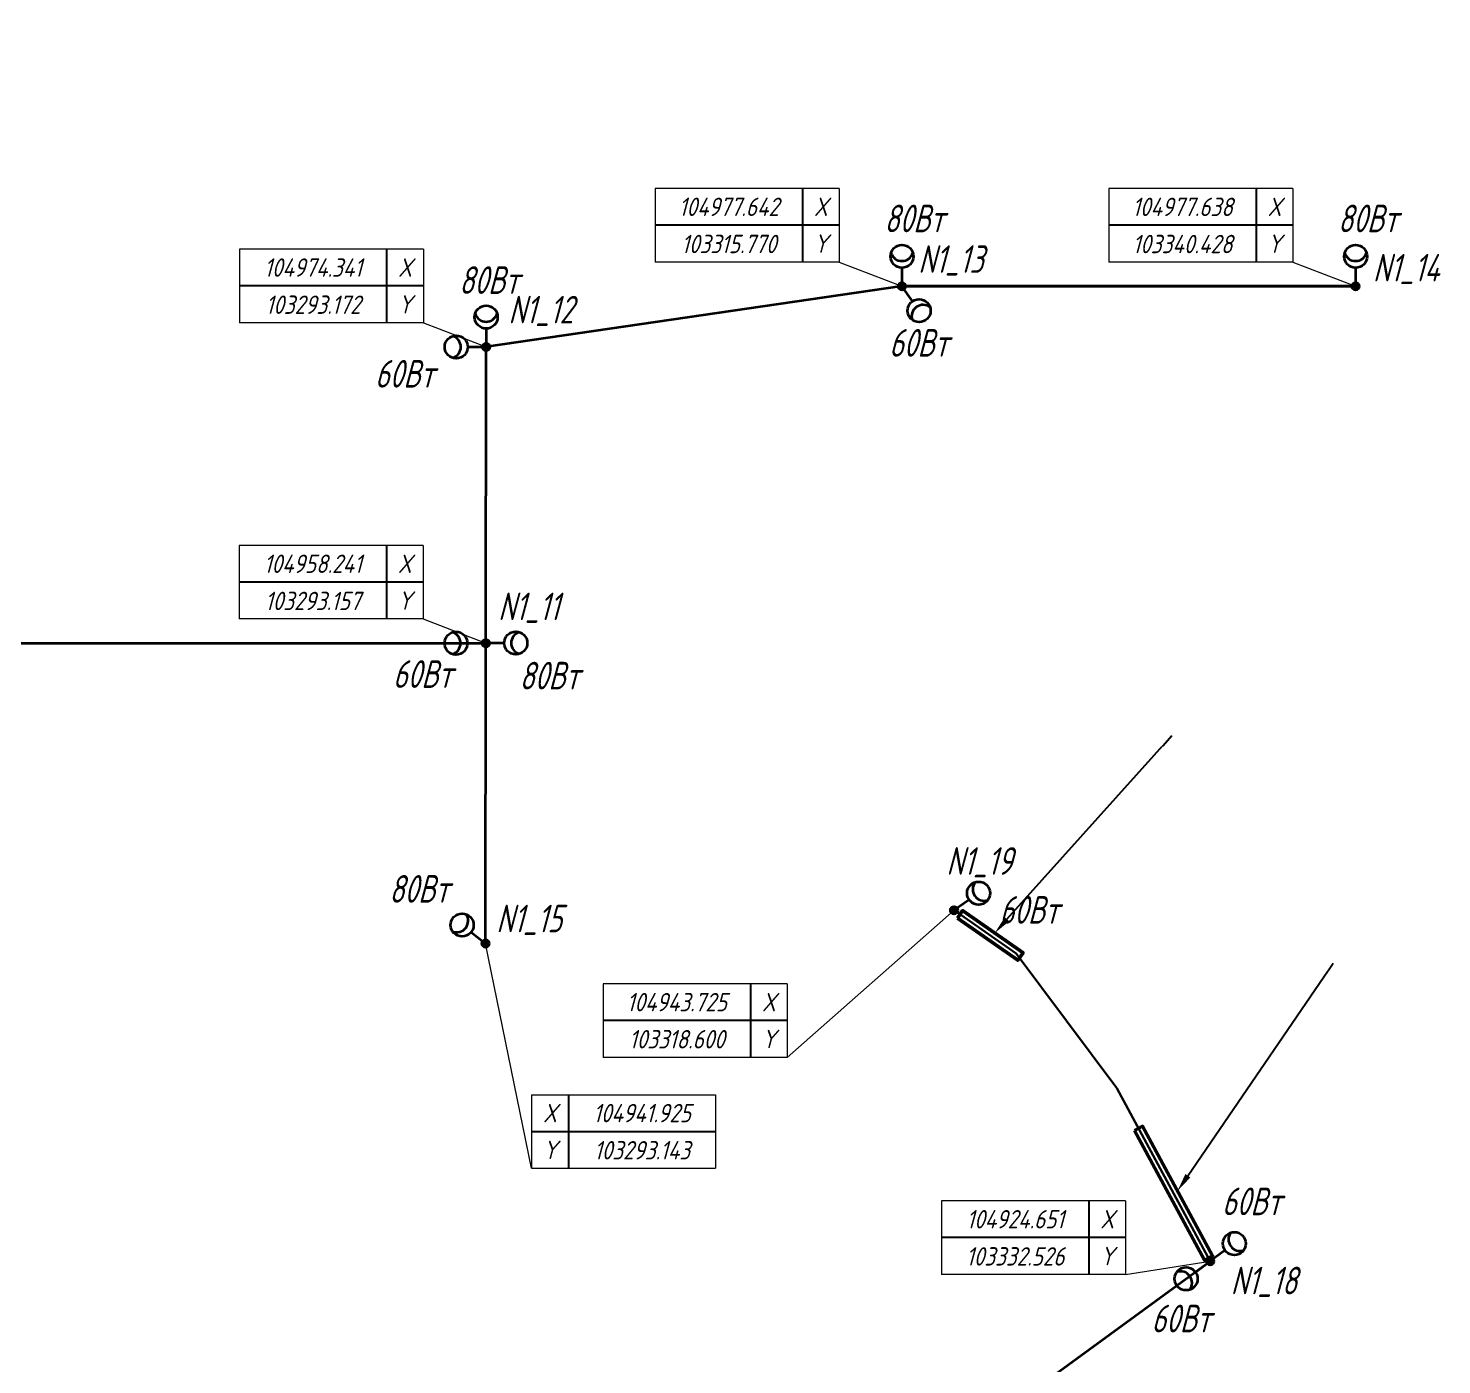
# Model space of a CAD drawing. Header units: millimetres. Extents: x -5263 to 103757798, y 0 to 105184226.
# Drawn here: x 103268283 to 103345109, y 104919023 to 104991661 of the extents above; entities that cross this region are included whole.
import ezdxf
from ezdxf import colors
from ezdxf.entities.mleader import LeaderData, LeaderLine
from ezdxf.enums import TextEntityAlignment as Align
from ezdxf.math import Vec2, Vec3

# ---------------------------------------------------------------- set-up
doc = ezdxf.new("R2010")
doc.units = ezdxf.units.MM
doc.set_wipeout_variables(frame=1)
doc.linetypes.add('CONTINOUS', pattern=[0])
for name, color, linetype, lineweight in [('_ПР_НО', 10, 'Continuous', 30), ('ЭО_Пл_Опора', 10, 'Continuous', 35), ('ЭО_Пл_Опора_Светильники', 10, 'Continuous', 35), ('ЭО_Пл_Распред_Сеть', 10, 'Continuous', 35), ('ЭО_Пл_Светильники', 10, 'Continuous', 25), ('ЭО_Пл_Светильники_Текст', 10, 'Continuous', 20), ('ЭО_Пл_Сеть_Освещения_В земле', 3, 'ID_N', 30), ('ЭО_Пл_Сеть_Освещения_Текст', 10, 'Continuous', 20), ('ЭС_Координата', 7, 'Continuous', 25)]:
    doc.layers.add(name, color=color, linetype=linetype, lineweight=lineweight)
doc.layers.get('0').off()
doc.styles.add('ПБГС', font='simplex.shx', dxfattribs={"width": 0.8, "oblique": 15})
doc.linetypes.add('ID_N', pattern='A,0,3,-3,["N",ПБГС,S=1.2,R=0,X=-1,Y=-0.5],-3,6', length=15)

# ---------------------------------------------------------------- blocks, each defined once
blk = doc.blocks.new('_None')
blk = doc.blocks.new('промежуточная')
h = blk.add_hatch(color=255)
edge = h.paths.add_edge_path()
edge.add_arc((0, 0), 0.833, 0, 360)
at = {"lineweight": 30}
blk.add_circle((0, 0), 0.833, dxfattribs=at)
blk = doc.blocks.new('*U38')
at = {"layer": 'ЭО_Пл_Светильники'}
blk.add_line((0, 2), (0, 0), dxfattribs=at)
at = {"layer": 'ЭО_Пл_Светильники', "linetype": 'ByBlock', "xscale": 250, "yscale": 250, "zscale": 250}
blk.add_blockref('промежуточная', (0, 0), dxfattribs=at)
at = {"style": 'ПБГС', "oblique": 15, "width": 0.7, "flags": 1}
blk.add_attdef('NAME', (0, -6), '', height=3.5, dxfattribs=at)
at = {"layer": 'ЭО_Пл_Светильники_Текст', "style": 'ПБГС', "oblique": 15, "width": 0.7, "flags": 1}
for tag, p in [('TYPE', (0, 0)), ('MANUFACTURER', (0, -12)), ('SPECIFICATION_SECTION', (0, -18)), ('POWER', (0, -24)), ('GROUP', (0, -30))]:
    blk.add_attdef(tag, p, '', height=3.5, dxfattribs=at)
at = {"layer": 'ЭО_Пл_Светильники_Текст', "style": 'ПБГС', "oblique": 15, "width": 0.7}
blk.add_attdef('N_PYLON', (1110, -1802), '', height=1500, dxfattribs=at)
blk = doc.blocks.new('*U53')
at = {"layer": 'ЭО_Пл_Светильники'}
blk.add_line((0, 2), (0, 0), dxfattribs=at)
at = {"layer": 'ЭО_Пл_Светильники', "linetype": 'ByBlock', "xscale": 250, "yscale": 250, "zscale": 250}
blk.add_blockref('промежуточная', (0, 0), dxfattribs=at)
at = {"style": 'ПБГС', "oblique": 15, "width": 0.7, "flags": 1}
blk.add_attdef('NAME', (0, -6), '', height=3.5, dxfattribs=at)
at = {"layer": 'ЭО_Пл_Светильники_Текст', "style": 'ПБГС', "oblique": 15, "width": 0.7}
blk.add_attdef('N_PYLON', (-419, 1928), '', height=1500, dxfattribs=at)
at = {"layer": 'ЭО_Пл_Светильники_Текст', "style": 'ПБГС', "oblique": 15, "width": 0.7, "flags": 1}
for tag, p in [('TYPE', (0, 0)), ('MANUFACTURER', (0, -12)), ('SPECIFICATION_SECTION', (0, -18)), ('POWER', (0, -24)), ('GROUP', (0, -30))]:
    blk.add_attdef(tag, p, '', height=3.5, dxfattribs=at)
blk = doc.blocks.new('*U43')
at = {"layer": 'ЭО_Пл_Светильники'}
blk.add_line((0, 2), (0, 0), dxfattribs=at)
at = {"layer": 'ЭО_Пл_Светильники', "linetype": 'ByBlock', "xscale": 250, "yscale": 250, "zscale": 250}
blk.add_blockref('промежуточная', (0, 0), dxfattribs=at)
at = {"style": 'ПБГС', "oblique": 15, "width": 0.7, "flags": 1}
blk.add_attdef('NAME', (0, -6), '', height=3.5, dxfattribs=at)
at = {"layer": 'ЭО_Пл_Светильники_Текст', "style": 'ПБГС', "oblique": 15, "width": 0.7}
blk.add_attdef('N_PYLON', (664, 1252), '', height=1500, dxfattribs=at)
at = {"layer": 'ЭО_Пл_Светильники_Текст', "style": 'ПБГС', "oblique": 15, "width": 0.7, "flags": 1}
for tag, p in [('TYPE', (0, 0)), ('MANUFACTURER', (0, -12)), ('SPECIFICATION_SECTION', (0, -18)), ('POWER', (0, -24)), ('GROUP', (0, -30))]:
    blk.add_attdef(tag, p, '', height=3.5, dxfattribs=at)
blk = doc.blocks.new('*U42')
at = {"layer": 'ЭО_Пл_Светильники'}
blk.add_line((0, 2), (0, 0), dxfattribs=at)
at = {"layer": 'ЭО_Пл_Светильники', "linetype": 'ByBlock', "xscale": 250, "yscale": 250, "zscale": 250}
blk.add_blockref('промежуточная', (0, 0), dxfattribs=at)
at = {"style": 'ПБГС', "oblique": 15, "width": 0.7, "flags": 1}
blk.add_attdef('NAME', (0, -6), '', height=3.5, dxfattribs=at)
at = {"layer": 'ЭО_Пл_Светильники_Текст', "style": 'ПБГС', "oblique": 15, "width": 0.7}
blk.add_attdef('N_PYLON', (1210, 1280), '', height=1500, dxfattribs=at)
at = {"layer": 'ЭО_Пл_Светильники_Текст', "style": 'ПБГС', "oblique": 15, "width": 0.7, "flags": 1}
for tag, p in [('TYPE', (0, 0)), ('MANUFACTURER', (0, -12)), ('SPECIFICATION_SECTION', (0, -18)), ('POWER', (0, -24)), ('GROUP', (0, -30))]:
    blk.add_attdef(tag, p, '', height=3.5, dxfattribs=at)
blk = doc.blocks.new('*U94')
at = {"layer": 'ЭО_Пл_Светильники'}
blk.add_line((0, 2), (0, 0), dxfattribs=at)
at = {"layer": 'ЭО_Пл_Светильники', "linetype": 'ByBlock', "xscale": 250, "yscale": 250, "zscale": 250}
blk.add_blockref('промежуточная', (0, 0), dxfattribs=at)
at = {"style": 'ПБГС', "oblique": 15, "width": 0.7, "flags": 1}
blk.add_attdef('NAME', (0, -6), '', height=3.5, dxfattribs=at)
at = {"layer": 'ЭО_Пл_Светильники_Текст', "style": 'ПБГС', "oblique": 15, "width": 0.7}
blk.add_attdef('N_PYLON', (884, 726), '', height=1500, dxfattribs=at)
at = {"layer": 'ЭО_Пл_Светильники_Текст', "style": 'ПБГС', "oblique": 15, "width": 0.7, "flags": 1}
for tag, p in [('TYPE', (0, 0)), ('MANUFACTURER', (0, -12)), ('SPECIFICATION_SECTION', (0, -18)), ('POWER', (0, -24)), ('GROUP', (0, -30))]:
    blk.add_attdef(tag, p, '', height=3.5, dxfattribs=at)
blk = doc.blocks.new('*U111')
at = {"layer": 'ЭО_Пл_Светильники'}
blk.add_line((0, 2), (0, 0), dxfattribs=at)
at = {"layer": 'ЭО_Пл_Светильники', "linetype": 'ByBlock', "xscale": 250, "yscale": 250, "zscale": 250}
blk.add_blockref('промежуточная', (0, 0), dxfattribs=at)
at = {"style": 'ПБГС', "oblique": 15, "width": 0.7, "flags": 1}
blk.add_attdef('NAME', (0, -6), '', height=3.5, dxfattribs=at)
at = {"layer": 'ЭО_Пл_Светильники_Текст', "style": 'ПБГС', "oblique": 15, "width": 0.7}
blk.add_attdef('N_PYLON', (941, 258), '', height=1500, dxfattribs=at)
at = {"layer": 'ЭО_Пл_Светильники_Текст', "style": 'ПБГС', "oblique": 15, "width": 0.7, "flags": 1}
for tag, p in [('TYPE', (0, 0)), ('MANUFACTURER', (0, -12)), ('SPECIFICATION_SECTION', (0, -18)), ('POWER', (0, -24)), ('GROUP', (0, -30))]:
    blk.add_attdef(tag, p, '', height=3.5, dxfattribs=at)
blk = doc.blocks.new('*U44')
at = {"layer": 'ЭО_Пл_Светильники'}
blk.add_line((0, 2), (0, 0), dxfattribs=at)
at = {"layer": 'ЭО_Пл_Светильники', "linetype": 'ByBlock', "xscale": 250, "yscale": 250, "zscale": 250}
blk.add_blockref('промежуточная', (0, 0), dxfattribs=at)
at = {"style": 'ПБГС', "oblique": 15, "width": 0.7, "flags": 1}
blk.add_attdef('NAME', (0, -6), '', height=3.5, dxfattribs=at)
at = {"layer": 'ЭО_Пл_Светильники_Текст', "style": 'ПБГС', "oblique": 15, "width": 0.7}
blk.add_attdef('N_PYLON', (578, 606), '', height=1500, dxfattribs=at)
at = {"layer": 'ЭО_Пл_Светильники_Текст', "style": 'ПБГС', "oblique": 15, "width": 0.7, "flags": 1}
for tag, p in [('TYPE', (0, 0)), ('MANUFACTURER', (0, -12)), ('SPECIFICATION_SECTION', (0, -18)), ('POWER', (0, -24)), ('GROUP', (0, -30))]:
    blk.add_attdef(tag, p, '', height=3.5, dxfattribs=at)
blk = doc.blocks.new('*U175')
at = {"layer": 'ЭО_Пл_Опора_Светильники'}
h = blk.add_hatch(color=256, dxfattribs=at)
h.dxf.hatch_style = 1
h.paths.add_polyline_path([(123, 156, 1), (-123, -156, 1)])
blk.add_line((-786, 618), (0, 0), dxfattribs=at)
for centre, radius in [((-1278, 1004), 625), ((0, 0), 199)]:
    blk.add_circle(centre, radius, dxfattribs=at)
blk.add_arc((-1573, 1236), 625, 249.2941, 34.3789, dxfattribs=at)
at = {"style": 'ПБГС', "oblique": 15, "width": 0.7, "flags": 1}
for tag, p, height in [('TYPE', (-1704, -2539), 525000), ('NAME', (0, -3506), 875), ('MANUFACTURER', (0, -5006), 875), ('SPECIFICATION_SECTION', (0, -6506), 875), ('GROUP', (0, -9506), 875)]:
    blk.add_attdef(tag, p, '', height=height, dxfattribs=at)
at = {"layer": 'ЭО_Пл_Светильники_Текст', "style": 'ПБГС', "oblique": 15, "width": 0.7}
blk.add_attdef('POWER', (-5245, 2220), '', height=1500, dxfattribs=at)
blk = doc.blocks.new('*U378')
at = {"layer": 'ЭО_Пл_Опора_Светильники'}
h = blk.add_hatch(color=256, dxfattribs=at)
h.dxf.hatch_style = 1
h.paths.add_polyline_path([(0, 199, 1), (0, -199, 1)])
blk.add_line((-1000, 0), (0, 0), dxfattribs=at)
for centre, radius in [((-1625, 1), 625), ((0, 0), 199)]:
    blk.add_circle(centre, radius, dxfattribs=at)
blk.add_arc((-2000, 1), 625, 287.43671, 72.5215, dxfattribs=at)
at = {"style": 'ПБГС', "oblique": 15, "width": 0.7, "flags": 1}
for tag, p, height in [('TYPE', (-1704, -2539), 525000), ('NAME', (0, -3506), 875), ('MANUFACTURER', (0, -5006), 875), ('SPECIFICATION_SECTION', (0, -6506), 875), ('GROUP', (0, -9506), 875)]:
    blk.add_attdef(tag, p, '', height=height, dxfattribs=at)
at = {"layer": 'ЭО_Пл_Светильники_Текст', "style": 'ПБГС', "oblique": 15, "width": 0.7}
blk.add_attdef('POWER', (-5056, -2425), '', height=1500, dxfattribs=at)
blk = doc.blocks.new('*U196')
at = {"layer": 'ЭО_Пл_Опора_Светильники'}
h = blk.add_hatch(color=256, dxfattribs=at)
h.dxf.hatch_style = 1
h.paths.add_polyline_path([(1, -199, 1), (-1, 199, 1)])
blk.add_line((1000, 7), (0, 0), dxfattribs=at)
for centre, radius in [((0, 0), 199), ((1625, 12), 625)]:
    blk.add_circle(centre, radius, dxfattribs=at)
blk.add_arc((2000, 14), 625, 107.86381, 252.9486, dxfattribs=at)
at = {"style": 'ПБГС', "oblique": 15, "width": 0.7, "flags": 1}
for tag, p, height in [('TYPE', (-1704, -2539), 525000), ('NAME', (0, -3506), 875), ('MANUFACTURER', (0, -5006), 875), ('SPECIFICATION_SECTION', (0, -6506), 875), ('GROUP', (0, -9506), 875)]:
    blk.add_attdef(tag, p, '', height=height, dxfattribs=at)
at = {"layer": 'ЭО_Пл_Светильники_Текст', "style": 'ПБГС', "oblique": 15, "width": 0.7}
blk.add_attdef('POWER', (1821, -2510), '', height=1500, dxfattribs=at)
blk = doc.blocks.new('*U197')
at = {"layer": 'ЭО_Пл_Опора_Светильники'}
h = blk.add_hatch(color=256, dxfattribs=at)
h.dxf.hatch_style = 1
h.paths.add_polyline_path([(0, 199, 1), (0, -199, 1)])
blk.add_line((-1000, 0), (0, 0), dxfattribs=at)
for centre, radius in [((-1625, 1), 625), ((0, 0), 199)]:
    blk.add_circle(centre, radius, dxfattribs=at)
blk.add_arc((-2000, 1), 625, 287.43671, 72.5215, dxfattribs=at)
at = {"style": 'ПБГС', "oblique": 15, "width": 0.7, "flags": 1}
for tag, p, height in [('TYPE', (-1704, -2539), 525000), ('NAME', (0, -3506), 875), ('MANUFACTURER', (0, -5006), 875), ('SPECIFICATION_SECTION', (0, -6506), 875), ('GROUP', (0, -9506), 875)]:
    blk.add_attdef(tag, p, '', height=height, dxfattribs=at)
at = {"layer": 'ЭО_Пл_Светильники_Текст', "style": 'ПБГС', "oblique": 15, "width": 0.7}
blk.add_attdef('POWER', (-6046, -2206), '', height=1500, dxfattribs=at)
blk = doc.blocks.new('*U198')
at = {"layer": 'ЭО_Пл_Опора_Светильники'}
h = blk.add_hatch(color=256, dxfattribs=at)
h.dxf.hatch_style = 1
h.paths.add_polyline_path([(199, 0, 1), (-199, 0, 1)])
blk.add_line((0, 1000), (0, 0), dxfattribs=at)
for centre, radius in [((0, 1625), 625), ((0, 0), 199)]:
    blk.add_circle(centre, radius, dxfattribs=at)
blk.add_arc((0, 2000), 625, 197.4552, 342.54, dxfattribs=at)
at = {"style": 'ПБГС', "oblique": 15, "width": 0.7, "flags": 1}
for tag, p, height in [('TYPE', (-1704, -2539), 525000), ('NAME', (0, -3506), 875), ('MANUFACTURER', (0, -5006), 875), ('SPECIFICATION_SECTION', (0, -6506), 875), ('GROUP', (0, -9506), 875)]:
    blk.add_attdef(tag, p, '', height=height, dxfattribs=at)
at = {"layer": 'ЭО_Пл_Светильники_Текст', "style": 'ПБГС', "oblique": 15, "width": 0.7}
blk.add_attdef('POWER', (-1475, 2886), '', height=1500, dxfattribs=at)
blk = doc.blocks.new('*U199')
at = {"layer": 'ЭО_Пл_Опора_Светильники'}
h = blk.add_hatch(color=256, dxfattribs=at)
h.dxf.hatch_style = 1
h.paths.add_polyline_path([(-163, -114, 1), (163, 114, 1)])
blk.add_line((575, -818), (0, 0), dxfattribs=at)
for centre, radius in [((0, 0), 199), ((934, -1330), 625)]:
    blk.add_circle(centre, radius, dxfattribs=at)
blk.add_arc((1149, -1637), 625, 52.53388, 197.61868, dxfattribs=at)
at = {"style": 'ПБГС', "oblique": 15, "width": 0.7, "flags": 1}
for tag, p, height in [('TYPE', (-1704, -2539), 525000), ('NAME', (0, -3506), 875), ('MANUFACTURER', (0, -5006), 875), ('SPECIFICATION_SECTION', (0, -6506), 875), ('GROUP', (0, -9506), 875)]:
    blk.add_attdef(tag, p, '', height=height, dxfattribs=at)
at = {"layer": 'ЭО_Пл_Светильники_Текст', "style": 'ПБГС', "oblique": 15, "width": 0.7}
blk.add_attdef('POWER', (-699, -3825), '', height=1500, dxfattribs=at)
blk = doc.blocks.new('*U200')
at = {"layer": 'ЭО_Пл_Опора_Светильники'}
h = blk.add_hatch(color=256, dxfattribs=at)
h.dxf.hatch_style = 1
h.paths.add_polyline_path([(199, 0, 1), (-199, 0, 1)])
blk.add_line((0, 1000), (0, 0), dxfattribs=at)
for centre, radius in [((0, 1625), 625), ((0, 0), 199)]:
    blk.add_circle(centre, radius, dxfattribs=at)
blk.add_arc((0, 2000), 625, 197.4552, 342.54, dxfattribs=at)
at = {"style": 'ПБГС', "oblique": 15, "width": 0.7, "flags": 1}
for tag, p, height in [('TYPE', (-1704, -2539), 525000), ('NAME', (0, -3506), 875), ('MANUFACTURER', (0, -5006), 875), ('SPECIFICATION_SECTION', (0, -6506), 875), ('GROUP', (0, -9506), 875)]:
    blk.add_attdef(tag, p, '', height=height, dxfattribs=at)
at = {"layer": 'ЭО_Пл_Светильники_Текст', "style": 'ПБГС', "oblique": 15, "width": 0.7}
blk.add_attdef('POWER', (-963, 2936), '', height=1500, dxfattribs=at)
blk = doc.blocks.new('*U201')
at = {"layer": 'ЭО_Пл_Опора_Светильники'}
h = blk.add_hatch(color=256, dxfattribs=at)
h.dxf.hatch_style = 1
h.paths.add_polyline_path([(114, -163, 1), (-114, 163, 1)])
blk.add_line((820, 572), (0, 0), dxfattribs=at)
for centre, radius in [((1333, 929), 625), ((0, 0), 199)]:
    blk.add_circle(centre, radius, dxfattribs=at)
blk.add_arc((1641, 1144), 625, 142.33706, 287.42186, dxfattribs=at)
at = {"style": 'ПБГС', "oblique": 15, "width": 0.7, "flags": 1}
for tag, p, height in [('TYPE', (-1704, -2539), 525000), ('NAME', (0, -3506), 875), ('MANUFACTURER', (0, -5006), 875), ('SPECIFICATION_SECTION', (0, -6506), 875), ('GROUP', (0, -9506), 875)]:
    blk.add_attdef(tag, p, '', height=height, dxfattribs=at)
at = {"layer": 'ЭО_Пл_Светильники_Текст', "style": 'ПБГС', "oblique": 15, "width": 0.7}
blk.add_attdef('POWER', (2472, -729), '', height=1500, dxfattribs=at)
blk = doc.blocks.new('*U203')
at = {"layer": 'ЭО_Пл_Опора_Светильники'}
h = blk.add_hatch(color=256, dxfattribs=at)
h.dxf.hatch_style = 1
h.paths.add_polyline_path([(-117, 161, 1), (117, -161, 1)])
blk.add_line((-807, -590), (0, 0), dxfattribs=at)
for centre, radius in [((0, 0), 199), ((-1312, -959), 625)]:
    blk.add_circle(centre, radius, dxfattribs=at)
blk.add_arc((-1614, -1181), 625, 323.64541, 108.7302, dxfattribs=at)
at = {"style": 'ПБГС', "oblique": 15, "width": 0.7, "flags": 1}
for tag, p, height in [('TYPE', (-1704, -2539), 525000), ('NAME', (0, -3506), 875), ('MANUFACTURER', (0, -5006), 875), ('SPECIFICATION_SECTION', (0, -6506), 875), ('GROUP', (0, -9506), 875)]:
    blk.add_attdef(tag, p, '', height=height, dxfattribs=at)
at = {"layer": 'ЭО_Пл_Светильники_Текст', "style": 'ПБГС', "oblique": 15, "width": 0.7}
blk.add_attdef('POWER', (635, 2500), '', height=1500, dxfattribs=at)
blk = doc.blocks.new('*U202')
at = {"layer": 'ЭО_Пл_Опора_Светильники'}
h = blk.add_hatch(color=256, dxfattribs=at)
h.dxf.hatch_style = 1
h.paths.add_polyline_path([(117, -161, 1), (-117, 161, 1)])
blk.add_line((808, 590), (0, 0), dxfattribs=at)
for centre, radius in [((1312, 958), 625), ((0, 0), 199)]:
    blk.add_circle(centre, radius, dxfattribs=at)
blk.add_arc((1615, 1179), 625, 143.5876, 288.6724, dxfattribs=at)
at = {"style": 'ПБГС', "oblique": 15, "width": 0.7, "flags": 1}
for tag, p, height in [('TYPE', (-1704, -2539), 525000), ('NAME', (0, -3506), 875), ('MANUFACTURER', (0, -5006), 875), ('SPECIFICATION_SECTION', (0, -6506), 875), ('GROUP', (0, -9506), 875)]:
    blk.add_attdef(tag, p, '', height=height, dxfattribs=at)
at = {"layer": 'ЭО_Пл_Светильники_Текст', "style": 'ПБГС', "oblique": 15, "width": 0.7}
blk.add_attdef('POWER', (-3199, -3867), '', height=1500, dxfattribs=at)
blk = doc.blocks.new('*U498')
blk.add_wipeout([(-6.82, 2.63), (-6.82, 10.63), (-26.82, 10.63), (-26.82, 2.63)])
at = {"lineweight": 0}
blk.add_line((-6.82, 2.63), (0, 0), dxfattribs=at)
at = {"color": 0, "lineweight": 0, "transparency": 16777216}
for points in [[(-26.82, 10.63), (-26.82, 2.63), (-26.82, 2.63), (-26.82, 2.63)], [(-6.82, 10.63), (-26.82, 10.63)], [(-6.82, 10.63), (-6.82, 2.63), (-6.82, 2.63), (-6.82, 2.63)], [(-6.82, 2.63), (-26.82, 2.63)]]:
    blk.add_lwpolyline(points, dxfattribs=at)
at = {"transparency": 16777216}
for points in [[(-10.82, 10.63), (-10.82, 2.63)], [(-6.82, 6.63), (-26.82, 6.63)]]:
    blk.add_lwpolyline(points, dxfattribs=at)
at = {"color": 7, "transparency": 16777216, "char_height": 2, "width": 4, "attachment_point": 5, "style": 'ПБГС'}
for s, insert in [('X', (-8.82, 8.63)), ('Y', (-8.82, 4.63))]:
    blk.add_mtext(s, dxfattribs=dict(at, insert=insert))
at = {"color": 250, "transparency": 16777216, "style": 'ПБГС', "oblique": 15, "width": 0.8, "flags": 8}
for tag, p in [('КООРДИНАТАY', (-18.82, 8.63)), ('КООРДИНАТАX', (-18.82, 4.59))]:
    blk.add_attdef(tag, text='', height=2, dxfattribs=at).set_placement(p, align=Align.MIDDLE_CENTER)
blk = doc.blocks.new('*U500')
blk.add_wipeout([(5, -24.45), (5, -16.45), (25, -16.45), (25, -24.45)])
at = {"lineweight": 0}
blk.add_line((5, -24.45), (0, 0), dxfattribs=at)
at = {"color": 0, "lineweight": 0, "transparency": 16777216}
for points in [[(5, -16.45), (5, -24.45), (5, -24.45), (5, -24.45)], [(5, -16.45), (25, -16.45)], [(25, -16.45), (25, -24.45), (25, -24.45), (25, -24.45)], [(5, -24.45), (25, -24.45)]]:
    blk.add_lwpolyline(points, dxfattribs=at)
at = {"transparency": 16777216}
for points in [[(9, -16.45), (9, -24.45)], [(5, -20.45), (25, -20.45)]]:
    blk.add_lwpolyline(points, dxfattribs=at)
at = {"color": 7, "transparency": 16777216, "char_height": 2, "width": 4, "attachment_point": 5, "style": 'ПБГС'}
for s, insert in [('X', (7, -18.45)), ('Y', (7, -22.45))]:
    blk.add_mtext(s, dxfattribs=dict(at, insert=insert))
at = {"color": 250, "transparency": 16777216, "style": 'ПБГС', "oblique": 15, "width": 0.8, "flags": 8}
for tag, p in [('КООРДИНАТАY', (17, -18.45)), ('КООРДИНАТАX', (17, -22.49))]:
    blk.add_attdef(tag, text='', height=2, dxfattribs=at).set_placement(p, align=Align.MIDDLE_CENTER)
blk = doc.blocks.new('*U503')
blk.add_wipeout([(-18.13, -15.99), (-18.13, -7.99), (-38.13, -7.99), (-38.13, -15.99)])
at = {"lineweight": 0}
blk.add_line((-18.13, -15.99), (0, 0), dxfattribs=at)
at = {"color": 0, "lineweight": 0, "transparency": 16777216}
for points in [[(-38.13, -7.99), (-38.13, -15.99), (-38.13, -15.99), (-38.13, -15.99)], [(-18.13, -7.99), (-38.13, -7.99)], [(-18.13, -7.99), (-18.13, -15.99), (-18.13, -15.99), (-18.13, -15.99)], [(-18.13, -15.99), (-38.13, -15.99)]]:
    blk.add_lwpolyline(points, dxfattribs=at)
at = {"transparency": 16777216}
for points in [[(-22.13, -7.99), (-22.13, -15.99)], [(-18.13, -11.99), (-38.13, -11.99)]]:
    blk.add_lwpolyline(points, dxfattribs=at)
at = {"color": 7, "transparency": 16777216, "char_height": 2, "width": 4, "attachment_point": 5, "style": 'ПБГС'}
for s, insert in [('X', (-20.13, -9.99)), ('Y', (-20.13, -13.99))]:
    blk.add_mtext(s, dxfattribs=dict(at, insert=insert))
at = {"color": 250, "transparency": 16777216, "style": 'ПБГС', "oblique": 15, "width": 0.8, "flags": 8}
for tag, p in [('КООРДИНАТАY', (-30.13, -9.99)), ('КООРДИНАТАX', (-30.13, -14.02))]:
    blk.add_attdef(tag, text='', height=2, dxfattribs=at).set_placement(p, align=Align.MIDDLE_CENTER)
blk = doc.blocks.new('*U504')
blk.add_wipeout([(-9.2, -1.44), (-9.2, 6.56), (-29.2, 6.56), (-29.2, -1.44)])
at = {"lineweight": 0}
blk.add_line((-9.2, -1.44), (0, 0), dxfattribs=at)
at = {"color": 0, "lineweight": 0, "transparency": 16777216}
for points in [[(-29.2, 6.56), (-29.2, -1.44), (-29.2, -1.44), (-29.2, -1.44)], [(-9.2, 6.56), (-29.2, 6.56)], [(-9.2, 6.56), (-9.2, -1.44), (-9.2, -1.44), (-9.2, -1.44)], [(-9.2, -1.44), (-29.2, -1.44)]]:
    blk.add_lwpolyline(points, dxfattribs=at)
at = {"transparency": 16777216}
for points in [[(-13.2, 6.56), (-13.2, -1.44)], [(-9.2, 2.56), (-29.2, 2.56)]]:
    blk.add_lwpolyline(points, dxfattribs=at)
at = {"color": 7, "transparency": 16777216, "char_height": 2, "width": 4, "attachment_point": 5, "style": 'ПБГС'}
for s, insert in [('X', (-11.2, 4.56)), ('Y', (-11.2, 0.56))]:
    blk.add_mtext(s, dxfattribs=dict(at, insert=insert))
at = {"color": 250, "transparency": 16777216, "style": 'ПБГС', "oblique": 15, "width": 0.8, "flags": 8}
for tag, p in [('КООРДИНАТАY', (-21.2, 4.56)), ('КООРДИНАТАX', (-21.2, 0.52))]:
    blk.add_attdef(tag, text='', height=2, dxfattribs=at).set_placement(p, align=Align.MIDDLE_CENTER)
blk = doc.blocks.new('*U583')
at = {"color": 0, "linetype": 'ByBlock', "lineweight": -2}
blk.add_lwpolyline([(-0.143, -0.205), (3.138, -2.493), (3.424, -2.083), (0.143, 0.205)], close=True, dxfattribs=at)
blk = doc.blocks.new('*U584')
at = {"color": 0, "linetype": 'ByBlock', "lineweight": -2}
blk.add_lwpolyline([(-0.22, -0.119), (3.585, -7.156), (4.025, -6.918), (0.22, 0.119)], close=True, dxfattribs=at)

msp = doc.modelspace()

# ---------------------------------------------------------------- linework, layer by layer
at = {"layer": 'ЭО_Пл_Распред_Сеть'}
for points in [[(103340428, 104977638), (103315770, 104977642), (103293170, 104974338)], [(103315770, 104977642), (103340428, 104977638)], [(103293141, 104941917), (103293170, 104974338)], [(103261417, 104942131), (103261419, 104958236), (103293155, 104958237)], [(103287820, 104892016), (103332526, 104924651)]]:
    msp.add_lwpolyline(points, dxfattribs=at)
at = {"layer": 'ЭО_Пл_Сеть_Освещения_В земле'}
msp.add_lwpolyline([(103332527, 104924650), (103327445, 104934051), (103321976, 104941370), (103318600, 104943725)], dxfattribs=at)

# ---------------------------------------------------------------- block references
at = {"layer": 'ЭО_Пл_Опора'}
for name, p, values in [('*U94', (103315770, 104977639), {'N_PYLON': 'N1_13'}), ('*U111', (103340428, 104977639), {'N_PYLON': 'N1_14'}), ('*U42', (103293170, 104974338), {'N_PYLON': 'N1_12'}), ('*U43', (103293155, 104958236), {'N_PYLON': 'N1_11'}), ('*U53', (103318600, 104943723), {'N_PYLON': 'N1_19'}), ('*U44', (103293141, 104941917), {'N_PYLON': 'N1_15'}), ('*U38', (103332527, 104924650), {'N_PYLON': 'N1_18'})]:
    msp.add_blockref(name, p, dxfattribs=at).add_auto_attribs(values)
at = {"layer": 'ЭО_Пл_Светильники'}
for name, p, values in [('*U200', (103315770, 104977639), {'POWER': '80Вт'}), ('*U200', (103340428, 104977638), {'POWER': '80Вт'}), ('*U198', (103293170, 104974338), {'POWER': '80Вт'}), ('*U199', (103315770, 104977639), {'POWER': '60Вт'}), ('*U197', (103293170, 104974338), {'POWER': '60Вт'}), ('*U378', (103293155, 104958236), {'POWER': '60Вт'}), ('*U196', (103293155, 104958236), {'POWER': '80Вт'}), ('*U175', (103293141, 104941917), {'POWER': '80Вт'}), ('*U201', (103318600, 104943723), {'POWER': '60Вт'}), ('*U203', (103332527, 104924652), {'POWER': '60Вт'}), ('*U202', (103332527, 104924652), {'POWER': '60Вт'})]:
    msp.add_blockref(name, p, dxfattribs=at).add_auto_attribs(values)

# ---------------------------------------------------------------- leaders
at = {"layer": 'ЭО_Пл_Сеть_Освещения_Текст'}
ml = msp.add_multileader_mtext('Standard', dxfattribs=at)
ml.set_content('Условные обозначения:', color=256, style='ПБГС')
ml.set_leader_properties(color=256, linetype='ByLayer', lineweight=-1)
ml.set_arrow_properties(name='NONE')
ml.build(insert=Vec2(0, 0))
ml.multileader.update_dxf_attribs({"text_left_attachment_type": 6, "text_right_attachment_type": 6, "dogleg_length": 0.5, "arrow_head_size": 2000, "scale": 500})
ctx = ml.context
ctx.base_point, ctx.scale, ctx.char_height, ctx.arrow_head_size, ctx.landing_gap_size, ctx.plane_origin = Vec3(103721923, 105117157), 500, 1250, 2000, 1000, Vec3(103717280, 105121639)
ctx.left_attachment, ctx.right_attachment = 6, 6
notes = []
notes.append((ctx, [(0, (0, 0, 0), (0, 0), (1, 0), 1, [])]))
ctx.mtext.insert, ctx.mtext.rotation, ctx.mtext.flow_direction = Vec3(103722923, 105118657), 6.283185, 5
ml = msp.add_multileader_mtext('Standard', dxfattribs=at)
ml.set_content('Проектируемая опора н.о. ОГККВ-7,5/ОГКС-7,5', color=256, style='ПБГС')
ml.set_leader_properties(color=256, linetype='ByLayer', lineweight=-1)
ml.set_arrow_properties(name='NONE')
ml.build(insert=Vec2(0, 0))
ml.multileader.update_dxf_attribs({"text_left_attachment_type": 6, "text_right_attachment_type": 6, "dogleg_length": 0.5, "arrow_head_size": 2000, "scale": 500})
ctx = ml.context
ctx.base_point, ctx.scale, ctx.char_height, ctx.arrow_head_size, ctx.landing_gap_size, ctx.plane_origin = Vec3(103725173, 105113213), 500, 1250, 2000, 1000, Vec3(103726179, 105116515)
ctx.left_attachment, ctx.right_attachment = 6, 6
notes.append((ctx, [(0, (0, 0, 0), (0, 0), (1, 0), 1, [])]))
ctx.mtext.insert, ctx.mtext.flow_direction = Vec3(103726173, 105114879), 5
ml = msp.add_multileader_mtext('Standard', dxfattribs=at)
ml.set_content('Проектируемая опора н.о. ОГК-4', color=256, style='ПБГС')
ml.set_leader_properties(color=256, linetype='ByLayer', lineweight=-1)
ml.set_arrow_properties(name='NONE')
ml.build(insert=Vec2(0, 0))
ml.multileader.update_dxf_attribs({"text_left_attachment_type": 6, "text_right_attachment_type": 6, "dogleg_length": 0.5, "arrow_head_size": 2000, "scale": 500})
ctx = ml.context
ctx.base_point, ctx.scale, ctx.char_height, ctx.arrow_head_size, ctx.landing_gap_size, ctx.plane_origin = Vec3(103725088, 105109558), 500, 1250, 2000, 1000, Vec3(103726094, 105112860)
ctx.left_attachment, ctx.right_attachment = 6, 6
notes.append((ctx, [(0, (0, 0, 0), (0, 0), (1, 0), 1, [])]))
ctx.mtext.insert, ctx.mtext.flow_direction = Vec3(103726088, 105111224), 5
ml = msp.add_multileader_mtext('Standard', dxfattribs=at)
ml.set_content('Проектируемый cветильник GALAD Волна LED Мини   ', color=256, style='ПБГС')
ml.set_leader_properties(color=256, linetype='ByLayer', lineweight=-1)
ml.set_arrow_properties(name='NONE')
ml.build(insert=Vec2(0, 0))
ml.multileader.update_dxf_attribs({"text_left_attachment_type": 6, "text_right_attachment_type": 6, "dogleg_length": 0.5, "arrow_head_size": 2000, "scale": 500})
ctx = ml.context
ctx.base_point, ctx.scale, ctx.char_height, ctx.arrow_head_size, ctx.landing_gap_size, ctx.plane_origin = Vec3(103721068, 105105564), 500, 1250, 2000, 1000, Vec3(103717217, 105108867)
ctx.left_attachment, ctx.right_attachment = 6, 6
notes.append((ctx, [(0, (0, 0, 0), (0, 0), (1, 0), 1, [])]))
ctx.mtext.insert, ctx.mtext.rotation, ctx.mtext.flow_direction = Vec3(103722068, 105107231), 6.283185, 5
ml = msp.add_multileader_mtext('Standard', dxfattribs=at)
ml.set_content('Проектируемый пункт питания/пункт учета', color=256, style='ПБГС')
ml.set_leader_properties(color=256, linetype='ByLayer', lineweight=-1)
ml.set_arrow_properties(name='NONE')
ml.build(insert=Vec2(0, 0))
ml.multileader.update_dxf_attribs({"text_left_attachment_type": 6, "text_right_attachment_type": 6, "dogleg_length": 0.5, "arrow_head_size": 2000, "scale": 500})
ctx = ml.context
ctx.base_point, ctx.scale, ctx.char_height, ctx.arrow_head_size, ctx.landing_gap_size, ctx.plane_origin = Vec3(103721068, 105102643), 500, 1250, 2000, 1000, Vec3(103717217, 105105945)
ctx.left_attachment, ctx.right_attachment = 6, 6
notes.append((ctx, [(0, (0, 0, 0), (0, 0), (1, 0), 1, [])]))
ctx.mtext.insert, ctx.mtext.rotation, ctx.mtext.flow_direction = Vec3(103722068, 105104309), 6.283185, 5
ml = msp.add_multileader_mtext('Standard', dxfattribs=at)
ml.set_content('Кабель в земле', color=256, style='ПБГС')
ml.set_leader_properties(color=256, linetype='ByLayer', lineweight=-1)
ml.set_arrow_properties(name='NONE')
ml.build(insert=Vec2(0, 0))
ml.multileader.update_dxf_attribs({"text_left_attachment_type": 6, "text_right_attachment_type": 6, "dogleg_length": 0.5, "arrow_head_size": 2000, "scale": 500})
ctx = ml.context
ctx.base_point, ctx.scale, ctx.char_height, ctx.arrow_head_size, ctx.landing_gap_size, ctx.plane_origin = Vec3(103721068, 105099665), 500, 1250, 2000, 1000, Vec3(103717217, 105102801)
ctx.left_attachment, ctx.right_attachment = 6, 6
notes.append((ctx, [(0, (0, 0, 0), (0, 0), (1, 0), 1, [])]))
ctx.mtext.insert, ctx.mtext.rotation, ctx.mtext.flow_direction = Vec3(103722068, 105101165), 6.283185, 5
ml = msp.add_multileader_mtext('Standard', dxfattribs=at)
ml.set_content('Кабель по воздуху', color=256, style='ПБГС')
ml.set_leader_properties(color=256, linetype='ByLayer', lineweight=-1)
ml.set_arrow_properties(name='NONE')
ml.build(insert=Vec2(0, 0))
ml.multileader.update_dxf_attribs({"text_left_attachment_type": 6, "text_right_attachment_type": 6, "dogleg_length": 0.5, "arrow_head_size": 2000, "scale": 500})
ctx = ml.context
ctx.base_point, ctx.scale, ctx.char_height, ctx.arrow_head_size, ctx.landing_gap_size, ctx.plane_origin = Vec3(103721142, 105096376), 500, 1250, 2000, 1000, Vec3(103717290, 105099679)
ctx.left_attachment, ctx.right_attachment = 6, 6
notes.append((ctx, [(0, (0, 0, 0), (0, 0), (1, 0), 1, [])]))
ctx.mtext.insert, ctx.mtext.rotation, ctx.mtext.flow_direction = Vec3(103722142, 105098043), 6.283185, 5
for ctx, leaders in notes:
    for number, flags, end, landing, length, lines in leaders:
        leader = LeaderData()
        leader.index, (leader.has_last_leader_line, leader.has_dogleg_vector, leader.attachment_direction) = number, flags
        leader.last_leader_point, leader.dogleg_vector, leader.dogleg_length = Vec3(end), Vec3(landing), length
        for number, points, colour, breaks in lines:
            line = LeaderLine()
            line.index, line.vertices, line.color, line.breaks = number, Vec3.list(points), colors.encode_raw_color(colour), breaks
            leader.lines.append(line)
        ctx.leaders.append(leader)

# ---------------------------------------------------------------- next in the draw order: block references
at = {"layer": 'ЭС_Координата', "lineweight": 70, "xscale": 500, "yscale": 500, "zscale": 500}
for name, p, values in [('*U498', (103315770, 104977642), {'КООРДИНАТАX': '103315.770', 'КООРДИНАТАY': '104977.642'}), ('*U498', (103340428, 104977638), {'КООРДИНАТАX': '103340.428', 'КООРДИНАТАY': '104977.638'}), ('*U498', (103293172, 104974341), {'КООРДИНАТАX': '103293.172', 'КООРДИНАТАY': '104974.341'}), ('*U498', (103293157, 104958241), {'КООРДИНАТАX': '103293.157', 'КООРДИНАТАY': '104958.241'}), ('*U500', (103293143, 104941925), {'КООРДИНАТАX': '103293.143', 'КООРДИНАТАY': '104941.925'}), ('*U504', (103332526, 104924651), {'КООРДИНАТАX': '103332.526', 'КООРДИНАТАY': '104924.651'})]:
    msp.add_blockref(name, p, dxfattribs=at).add_auto_attribs(values)

# ---------------------------------------------------------------- next in the draw order: block references
at = {"layer": '_ПР_НО', "color": 5, "linetype": 'CONTINOUS', "lineweight": 50, "xscale": 1000, "yscale": 1000, "zscale": 1000, "rotation": 359.9961694606591}
msp.add_blockref('*U584', (103328625, 104931868), dxfattribs=at)
at = {"layer": 'ЭС_Координата', "lineweight": 70, "xscale": 500, "yscale": 500, "zscale": 500}
msp.add_blockref('*U503', (103318600, 104943725), dxfattribs=at).add_auto_attribs({'КООРДИНАТАX': '103318.600', 'КООРДИНАТАY': '104943.725'})

# ---------------------------------------------------------------- next in the draw order: block references
at = {"layer": '_ПР_НО', "color": 5, "linetype": 'CONTINOUS', "lineweight": 50, "xscale": 1000, "yscale": 1000, "zscale": 1000, "rotation": 359.9961694606591}
msp.add_blockref('*U583', (103318926, 104943498), dxfattribs=at)

# ---------------------------------------------------------------- next in the draw order: leaders
at = {"layer": 'ЭС_Координата', "lineweight": 25}
ml = msp.add_multileader_mtext('Standard', dxfattribs=at)
ml.set_content('', color=256, style='ПБГС')
ml.set_leader_properties()
ml.build(insert=Vec2(0, 0))
ml.multileader.update_dxf_attribs({"has_dogleg": 0, "has_text_frame": 1, "text_left_attachment_type": 0, "text_right_attachment_type": 0, "dogleg_length": 0, "arrow_head_size": 1000})
ctx = ml.context
ctx.base_point, ctx.char_height, ctx.arrow_head_size, ctx.landing_gap_size, ctx.plane_origin, ctx.plane_x_axis, ctx.plane_y_axis = Vec3(103339207, 104940847), 1200, 1000, 0, Vec3(103137915, 104984995), Vec3(1, -0.000067), Vec3(0.000067, 1)
ctx.left_attachment, ctx.right_attachment = 0, 0
notes = []
notes.append((ctx, [(0, (1, 1, 0), (103339207, 104940847), (1, -0.000067), 0, [(0, [(103330747, 104928468)], 0, [])])]))
ctx.mtext.insert, ctx.mtext.text_direction, ctx.mtext.rotation = Vec3(103339207, 104940847), Vec3(1, -0.000067), 6.283118
ctx.mtext.has_bg_fill, ctx.mtext.bg_color, ctx.mtext.bg_scale_factor, ctx.mtext.bg_transparency, ctx.mtext.use_window_bg_color = 1, -1027028792, 1.5, 0, 1
for ctx, leaders in notes:
    for number, flags, end, landing, length, lines in leaders:
        leader = LeaderData()
        leader.index, (leader.has_last_leader_line, leader.has_dogleg_vector, leader.attachment_direction) = number, flags
        leader.last_leader_point, leader.dogleg_vector, leader.dogleg_length = Vec3(end), Vec3(landing), length
        for number, points, colour, breaks in lines:
            line = LeaderLine()
            line.index, line.vertices, line.color, line.breaks = number, Vec3.list(points), colors.encode_raw_color(colour), breaks
            leader.lines.append(line)
        ctx.leaders.append(leader)

# ---------------------------------------------------------------- next in the draw order: leaders
ml = msp.add_multileader_mtext('Standard', dxfattribs=at)
ml.set_content('', color=256, style='ПБГС')
ml.set_leader_properties()
ml.build(insert=Vec2(0, 0))
ml.multileader.update_dxf_attribs({"has_dogleg": 0, "has_text_frame": 1, "text_left_attachment_type": 0, "text_right_attachment_type": 0, "dogleg_length": 0, "arrow_head_size": 1000})
ctx = ml.context
ctx.base_point, ctx.char_height, ctx.arrow_head_size, ctx.landing_gap_size, ctx.plane_origin, ctx.plane_x_axis, ctx.plane_y_axis = Vec3(103330445, 104953222), 1200, 1000, 0, Vec3(103129153, 104997369), Vec3(1, -0.000067), Vec3(0.000067, 1)
ctx.left_attachment, ctx.right_attachment = 0, 0
notes = []
notes.append((ctx, [(0, (1, 1, 0), (103330445, 104953222), (1, -0.000067), 0, [(0, [(103320812, 104942487)], 0, [])])]))
ctx.mtext.insert, ctx.mtext.text_direction, ctx.mtext.rotation = Vec3(103330445, 104953222), Vec3(1, -0.000067), 6.283118
ctx.mtext.has_bg_fill, ctx.mtext.bg_color, ctx.mtext.bg_scale_factor, ctx.mtext.bg_transparency, ctx.mtext.use_window_bg_color = 1, -1027028792, 1.5, 0, 1
for ctx, leaders in notes:
    for number, flags, end, landing, length, lines in leaders:
        leader = LeaderData()
        leader.index, (leader.has_last_leader_line, leader.has_dogleg_vector, leader.attachment_direction) = number, flags
        leader.last_leader_point, leader.dogleg_vector, leader.dogleg_length = Vec3(end), Vec3(landing), length
        for number, points, colour, breaks in lines:
            line = LeaderLine()
            line.index, line.vertices, line.color, line.breaks = number, Vec3.list(points), colors.encode_raw_color(colour), breaks
            leader.lines.append(line)
        ctx.leaders.append(leader)

doc.saveas('drawing.dxf')
